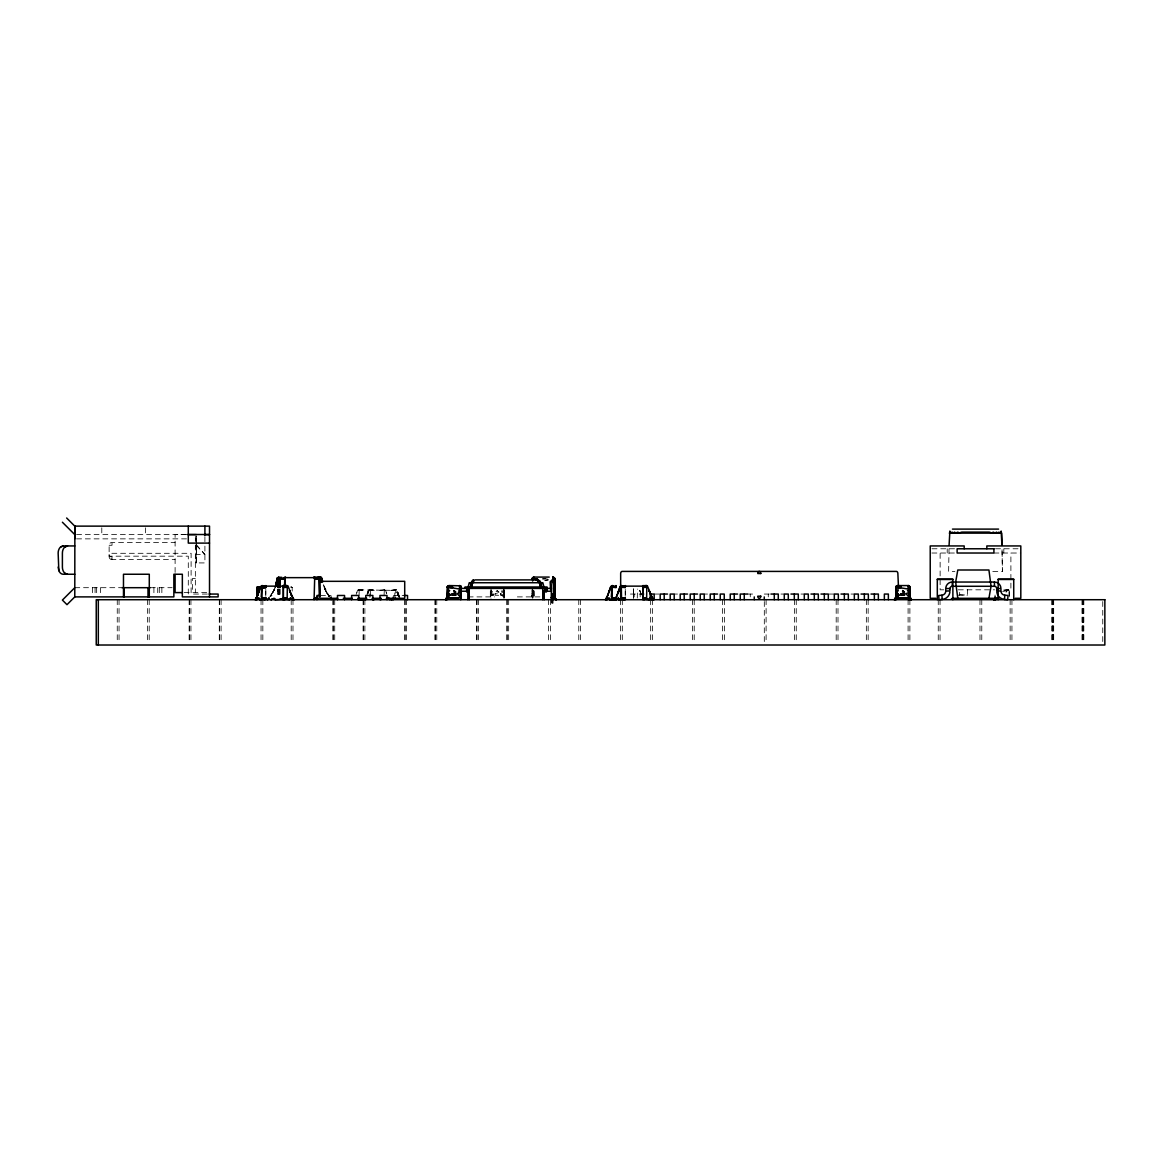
<?xml version="1.0" encoding="UTF-8"?>
<svg xmlns="http://www.w3.org/2000/svg" width="1163" height="1163" viewBox="0 0 1163 1163"><rect width="100%" height="100%" fill="white"/><g stroke="black" fill="none" stroke-linecap="round" stroke-linejoin="round"><path stroke-width="0.75" stroke-dasharray="5 3.75" d="M196.067 543.106L196.067 536.317M196.416 548.485L196.14 562.921L204.906 562.921L204.906 545.403M196.416 541.42L196.416 534.617M633.501 598.276L633.515 589.336L633.573 598.029M497.183 592.171L497.183 590.557L499.029 592.156L495.322 592.156L497.183 590.557M196.373 561.918L196.373 560.537L196.402 562.921L196.213 560.537L196.416 562.921L196.416 536.172M265.76 596.285L265.775 591.037M625.229 596.285L625.258 591.037M633.559 589.016L633.515 597.738L633.501 588.798M532.218 589.597L532.174 595.005L532.145 589.597M196.256 561.918L196.3 560.537L196.14 562.921L196.067 544.531M503.812 598.276L503.899 589.336M637.28 598.029L637.426 589.06M949.023 548.791L948.63 571.411L954.925 571.411M504.422 590.47L504.48 598.029L504.48 590.848M278.175 589.597L278.015 595.005L277.928 589.597M279.178 589.248L278.946 597.738M532.363 589.408L532.102 598.029L532.102 590.688M278.044 589.205L277.826 594.424L277.812 589.205M490.713 591.037L490.335 598.029L490.335 590.848M503.855 590.586L503.913 597.738L504.291 590.76M493.882 595.238L493.984 593.712L492.342 595.238L493.882 595.238L491.179 592.447L491.469 589.888M532.45 595.267L531.506 596.241L531.36 595.456L532.45 595.267L532.276 597.578A32.491 0.843 -86.8 0 0 532.814 590.164M492.342 595.238L492.487 593.712L490.902 594.947L490.612 597.375L492.269 595.994L490.902 594.947L492.792 590.542M362.783 590.382L358.829 589.845L357.419 590.659A42.784 42.348 22.6 0 1 356.678 593.014L357.419 590.659M374.282 590.382L369.616 589.845L369.892 597.404M275.18 587.431A32.491 32.433 25.3 0 1 271.023 595.267L270.761 596.241L272.011 595.456L271.023 595.267L269.176 597.578M368.206 590.659A42.784 42.348 22.6 0 1 367.45 593.014L368.627 589.932L370.328 589.845L370.619 597.404M368.918 590.659A42.784 42.348 22.6 0 1 368.177 593.014L369.34 589.932M380.054 590.382L384.866 589.815L380.127 590.382L384.866 589.815L385.723 590.659A42.784 42.348 -22.6 0 0 386.465 593.014L385.723 590.659M399.854 597.549A42.784 42.348 -22.6 0 1 397.223 590.659L396.379 589.815L390.841 590.382L395.813 589.815L395.522 598.189M356.154 594.409L356.925 592.258M366.941 594.409L367.712 592.258M367.668 594.409L368.438 592.258M273.174 591.822L272.505 593.014L274.497 589.132L270.034 596.546L270.935 595.383M273.828 590.542L274.468 589.147A32.259 31.953 -38.1 0 1 269.947 596.43A32.186 31.924 -39.3 0 0 274.439 589.103L274.032 590.164M384.313 589.815L384.023 596.634M503.637 592.447L501.573 592.141L501.98 590.542L503.637 592.447L500.395 593.726L500.483 595.252L502.416 595.238L502.285 593.712L503.928 594.947L504.204 597.375L502.489 595.994L503.928 594.947L503.346 589.888M1006.053 592.258L1007.783 589.815L1002.928 589.932L1010.894 589.815L1010.894 553.021M545.04 580.686L548.355 579.915M1007.783 589.932L1008.568 589.845L1005.632 590.382L1009.15 590.382L1009.193 598.189L1009.193 590.382L1008.336 589.815M544.851 580.468L548.238 579.785M1005.632 590.382L1008.568 589.845M1002.68 591.458L1007.783 590.659A42.784 2.355 82.4 0 0 1008.132 593.014M503.928 594.947L501.849 595.238L500.395 593.726M390.913 590.382L395.653 589.815L396.51 590.659A42.784 42.348 -22.6 0 0 399.142 597.549M290.808 587.097L292.175 587.548L292.218 594.148M542.569 578.738L545.97 578.607M185.964 534.515L175.104 534.515L175.104 572.632M76.584 534.617L188.29 534.617M76.584 538.862L186.487 538.862M111.27 559.505A2.878 2.878 0 0 1 109.133 556.728L109.133 545.273A2.878 2.878 0 0 1 112.011 542.409L175.104 542.409M109.133 545.273L112.011 545.273L112.011 542.409M932.014 548.776L955.506 548.776M995.528 548.776L1019.021 548.776M931.883 553.021L957.12 553.021M993.914 553.021L1020.809 553.021M196.416 544.778L204.906 554.431L196.416 554.431L196.416 543.964M112.011 559.607L112.011 556.728L109.133 556.728L112.011 559.607L175.104 559.607M992.795 571.411L1002.404 571.411L1002.012 548.791L1002.404 571.411M195.355 578.433L192.535 578.433L192.535 592.592M542.569 579.058L551.058 579.058M290.808 586.981L292.218 587.548L291.637 587.024M74.781 587.693L120.996 587.693M150.318 587.693L172.095 587.693M943.76 589.815L940.126 589.815L940.126 553.021M958.283 589.815L994.569 589.815M358.829 589.845L395.522 590.382M1003.873 590.382L1009.193 590.382M184.161 592.592L209.514 592.592M207.319 594.06L191.11 594.06L191.11 553.297L109.133 553.297L109.133 556.176L188.29 556.176L188.29 595.122M644.186 594.06L630.172 594.06L630.172 596.895M654.188 594.06L659.188 594.06M674.206 594.06L677.535 594.06M704.226 594.06L707.569 594.06M747.591 594.06L754.264 594.06M764.265 594.06L769.281 594.06M780.955 594.06L784.284 594.06M800.973 594.06L804.302 594.06M829.321 594.06L834.322 594.06M850.996 594.06L854.34 594.06M959.562 594.627L967.442 595.194L967.442 585.73M958.254 595.194L967.442 595.194M320.494 595.471L331.106 595.471M393.385 595.471L403.997 595.471M468.18 596.895L494.711 596.895M517.361 596.895L543.891 596.895M368.627 589.932L374.355 589.815M357.841 589.932L362.856 589.815M291.375 586.981L292.175 587.548M196.416 545.52L204.906 554.431M328.46 595.383L329.333 596.532L323.329 584.611A32.491 32.433 -25.3 0 0 330.205 597.578M328.489 595.412L329.347 596.546L327.646 594.22M326.745 592.781L323.329 584.611M325.364 590.164L323.387 584.815M324.942 589.103A32.23 31.983 36.4 0 0 329.376 596.488A32.186 31.924 39.3 0 1 324.957 589.103L325.567 590.557M399.316 596.372L397.223 590.659M398.589 596.372L396.51 590.659M641.511 594.947L639.592 589.888L640.958 593.712M398.487 594.409L398.851 595.311L397.717 592.258L398.487 594.409L397.964 593.014M397.761 594.409L398.124 595.311L396.99 592.258L397.761 594.409L397.252 593.014M386.203 592.258L386.741 593.755M532.102 595.79L532.669 597.738L532.669 590.949M391.858 590.382L396.379 589.815L394.809 590.382L394.809 598.189M503.913 587.548L504.48 598.029M532.581 590.164L532.843 596.852M533.832 590.949L534.079 597.738L534.079 590.949M533.192 590.949L533.381 597.738L533.381 590.949M532.48 590.731L532.669 597.738M279.222 589.248L279.411 596.038L279.454 589.248M532.785 589.801L532.887 596.779M490.917 589.336L491.004 598.276M532.727 589.539L532.77 598.291M625.272 589.336L625.287 596.488M265.804 589.336L265.804 596.488M1102.757 601.533L1102.757 643.197M1083.829 599.715L1083.829 643.197M1083.538 599.715L1083.538 643.197M1083.233 599.715L1083.233 643.197M1082.927 599.715L1082.927 643.197M1082.637 599.715L1082.637 643.197M1082.331 599.715L1082.331 643.197M1082.041 599.715L1082.041 643.197M1053.678 599.715L1053.678 643.197M1053.373 599.715L1053.373 643.197M1053.082 599.715L1053.082 643.197M1052.777 599.715L1052.777 643.197M1052.486 599.715L1052.486 643.197M1052.181 599.715L1052.181 643.197M1051.89 599.715L1051.89 643.197M1011.941 599.715L1011.941 643.197M1010.138 599.715L1010.138 643.197M1003.814 548.776L1003.814 553.021M981.776 599.715L981.776 643.197M979.987 599.715L979.987 643.197M959.664 592.36L959.664 595.194M947.205 548.776L947.205 553.021M940.038 599.715L940.038 643.197M938.25 599.715L938.25 643.197M909.888 599.715L909.888 643.197M908.099 599.715L908.099 643.197M868.15 599.715L868.15 643.197M866.348 599.715L866.348 643.197M838 599.715L838 643.197M836.197 599.715L836.197 643.197M796.248 599.715L796.248 643.197M794.46 599.715L794.46 643.197M768.278 594.06L768.278 596.895M766.097 599.715L766.097 643.197M764.309 601.533L764.309 643.197M750.266 594.06L750.266 596.895M724.36 599.715L724.36 643.197M722.572 599.715L722.572 643.197M694.209 599.715L694.209 643.197M692.407 599.715L692.407 643.197M652.458 599.715L652.458 643.197M650.669 599.715L650.669 643.197M640.173 594.06L640.173 596.895M634.169 594.06L634.169 596.895M622.307 599.715L622.307 643.197M620.519 599.715L620.519 643.197M580.57 599.715L580.57 643.197M578.781 599.715L578.781 643.197M550.419 599.715L550.419 643.197M548.616 599.715L548.616 643.197M508.667 599.715L508.667 643.197M507.184 599.715L507.184 643.197M506.879 599.715L506.879 643.197M503.913 590.949L503.913 597.738M490.902 590.949L490.902 597.738M478.516 599.715L478.516 643.197M477.019 599.715L477.019 643.197M476.728 599.715L476.728 643.197M436.779 599.715L436.779 643.197M435.282 599.715L435.282 643.197M434.991 599.715L434.991 643.197M406.628 599.715L406.628 643.197M405.131 599.715L405.131 643.197M404.826 599.715L404.826 643.197M364.877 599.715L364.877 643.197M363.394 599.715L363.394 643.197M363.089 599.715L363.089 643.197M359.12 590.382L359.12 597.404M334.726 599.715L334.726 643.197M333.243 599.715L333.243 643.197M332.938 599.715L332.938 643.197M292.989 599.715L292.989 643.197M291.201 599.715L291.201 643.197M280.167 589.248L280.167 596.038M278.742 589.248L278.742 596.038M278.466 588.987L278.466 595.79M262.838 599.715L262.838 643.197M261.05 599.715L261.05 643.197M221.086 599.715L221.086 643.197M219.603 599.715L219.603 643.197M219.298 599.715L219.298 643.197M204.906 536.637L204.906 543.819M195.355 536.332L195.355 592.592M190.936 599.715L190.936 643.197M189.453 599.715L189.453 643.197M189.147 599.715L189.147 643.197M161.861 587.693L161.861 593.828M159.287 587.693L159.287 593.828M157.717 587.693L157.717 593.828M153.909 587.693L153.909 593.828M149.198 599.715L149.198 643.197M147.41 599.715L147.41 643.197M145.564 527.828L145.564 534.617M119.048 599.715L119.048 643.197M117.259 599.715L117.259 643.197M101.792 527.828L101.792 534.617M100.454 587.693L100.454 593.828M96.645 587.693L96.645 593.828M95.075 587.693L95.075 593.828M92.517 587.693L92.517 593.828M995.063 595.063L995.034 598.189L995.034 595.063M495.264 593.741L495.191 595.267L499.116 595.282L499.072 593.741L495.264 593.741M326.934 593.057L326.222 591.822L326.919 593.043M640.362 592.171L639.795 590.557L640.362 592.156M532.858 597.738L532.785 590.949L532.858 597.738"/><path stroke-width="1.5" d="M289.165 588.914L287.901 585.803L283.307 585.6L283.263 599.149L289.616 599.715L290.387 598.087L292.814 599.715L292.8 598.116M646.802 587.271L642.863 587.548L642.921 598.029L646.032 598.698L642.848 598.276L646.628 598.029L646.802 587.271L642.805 586.37L642.746 599.149L647.151 598.727L649.099 599.715L649.87 598.087L652.298 599.715M256.02 599.207L256.849 599.149L256.892 587.548L263.681 587.097M321.613 582.256L321.628 578.781L314.664 579.058L314.083 599.715M256.849 595.805L256.892 587.548L258.259 587.097M469.198 598.029L469.241 591.226L460.752 591.226M553.937 578.273L554.242 577.575L552.759 577.648L554.46 577.822L554.707 598.349L554.751 578.781L553.05 577.081L554.751 578.781L554.693 598.422L553.995 578.345L554.693 598.422M74.781 538.862L74.868 526.228L66.64 517.986M460.722 592.912L460.781 587.548L459.647 585.571L461.348 587.271L460.679 598.276L461.057 586.312L459.37 586.137L459.981 585.6M554.242 599.221L554.46 577.822L554.707 598.349M909.175 598.523L909.408 587.548L908.274 585.571L909.175 586.763C912.315 590.092 906.588 600.733 911.385 599.715L910.876 598.087L911.356 599.715L908.783 598.916L909.975 587.271L908.274 585.571L897.516 585.571L896.048 586.414L895.961 598.698L896.397 587.548L897.807 586.137L896.397 587.548L895.83 598.029M287.334 587.271L287.159 598.029L283.379 598.276L286.563 598.698L283.438 598.029L283.379 587.548L287.334 587.271L283.438 586.937L287.188 585.803L283.292 585.571L287.043 585.571L283.379 587.01L283.365 585.861L287.29 586.414L283.365 586.763L285.633 586.85L283.379 587.548M321.57 582.387L321.628 578.781M468.893 591.633L468.951 588.405L468.878 591.793M949.081 545.316L949.88 531.04L949.691 533.134L950.433 532.102L950.869 533.134L952.163 532.102L952.802 533.134L954.707 532.102L955.419 533.134L957.949 532.102L958.661 533.134L961.786 532.102L989.248 532.102L992.373 533.134L993.086 532.102L995.601 533.134L996.328 532.102L998.217 533.134L998.857 532.102L1000.151 533.134L1000.602 532.102L1001.343 533.134L1001.139 531.04L1001.954 545.316L1001.736 533.134L949.284 533.134M278.262 585.992L278.611 577.299L281.839 577.357M470.652 585.571L473.603 581.02M256.064 599.715L260.672 586.414L262.14 585.571L265.818 586.763L261.893 586.414L262.14 585.571M533.512 579.043L533.802 577.081L549.212 577.081M606.199 599.715L610.793 586.414L612.261 585.571L615.954 586.763L612.029 586.414L612.261 585.571M615.547 599.715L620.141 586.414L621.609 585.571L625.301 586.763L621.362 586.414L621.609 585.571M538.469 581.02L539.995 582.27L540.01 585.571L540.49 584.16L538.251 581.02M278.117 587.475L278.466 578.781L284.717 579.058L284.717 585.847M466.61 591.793L466.756 588.405L467.003 591.793M533.555 577.924L533.512 578.781L540.054 581.82L538.062 581.82M898.432 588.914L897.516 585.571M264.553 598.189L262.024 598.029L261.166 596.895L261.849 587.271L265.804 587.548L265.876 585.6L265.804 587.548L256.849 587.548L256.849 599.149M615.925 587.548L615.997 585.6L615.925 587.548L611.985 587.271L611.302 596.895L612.16 598.029L614.675 598.189M625.272 587.548L625.345 585.6L625.272 587.548L621.333 587.271L620.649 596.895L621.507 598.029L624.022 598.189M283.394 599.221L285.24 599.294L283.394 599.221L283.438 598.349M651.658 599.715L649.652 598.131L649.099 599.715L642.863 599.221L642.906 598.349M448.642 586.239L447.232 586.937L447.333 598.698L447.77 587.548L448.889 585.571L460.504 585.803L460.679 587.01L459.647 585.571L461.071 597.375L454.006 598.276L447.479 597.375L448.337 589.888L449.659 590.542L448.046 592.447L450.75 595.238L449.209 595.238L449.354 593.712L447.755 594.947L449.136 595.994L446.592 599.715M472.076 584.16C475.274 577.27 471.858 579.959 470.652 584.16M545.069 591.793L545.316 588.405L545.462 591.793M284.673 585.149L284.833 577.11L284.673 585.469M313.85 599.149L316.191 599.149L314.679 599.221L314.751 598.349M642.863 587.548L645.102 586.85L642.834 586.763L646.773 586.414L642.848 585.861L646.526 585.571L642.587 586.137L646.657 585.803L642.906 586.937L642.79 585.6L647.369 585.803L648.649 588.914M1004.832 595.209L1008.03 595.485L1007.667 599.715L1004.454 599.439L1004.832 595.209A4.245 4.245 0 0 1 1001.052 591.88M283.365 598.523L283.292 599.715M642.834 598.523L642.761 599.715M74.868 526.228L74.781 596.895L66.989 604.673L62.395 600.079L74.781 587.693M895.83 599.715L896.964 589.888L898.287 590.542L896.673 592.447L899.377 595.238L897.836 595.238L897.981 593.712L896.382 594.947L897.763 595.994L895.219 599.715M256.311 599.715L257.546 594.002M546.683 591.633L547.075 586.981L464.996 586.981L464.996 588.405M380.127 599.149L381.29 599.425L380.054 599.715L379.938 595.471L387.017 595.471L387.017 599.715M319.869 596.038L319.229 579.058L314.664 579.058L314.083 577.081M995.034 599.715L995.397 597.549L996.778 598.887M546.508 591.793L547.075 588.405M988.928 598.305L991.05 586.283L988.928 570.001L957.789 570.001L955.666 582.038L957.789 598.305M264.452 599.585L265.804 598.276M616.477 599.715L618.28 598.087L619.036 599.715L621.711 598.916L624.168 599.715L625.287 598.276M471.509 585.571L471.567 583.492L473.821 581.02M278.742 577.081L277.274 577.924L276.009 584.815L276.692 581.718A32.491 32.433 25.3 0 1 275.18 587.431M363.074 599.149L357.957 599.715L362.667 599.614L359.12 599.149L359.12 598.189M373.454 599.614L372.64 599.425L373.861 599.149M374.181 599.614L372.393 599.236L374.588 599.149M255.904 598.567L255.424 599.715L255.758 598.916M313.995 577.648L320.886 577.924L321.017 582.387M262.14 587.548L262.838 586.326M277.274 577.924L276.067 584.611M533.802 577.081L532.102 578.781L533.541 577.749M534.079 577.648L532.596 577.575L532.669 579.058L532.858 578.345M612.261 587.548L612.974 586.326M621.609 587.548L622.321 586.326M909.219 598.451L909.684 586.312L907.998 586.137L908.608 585.6M260.439 587.271L257.663 595.267L258.346 593.712M610.575 587.271L607.784 595.267M619.908 587.271L617.131 595.267M554.184 597.738L554.751 595.79M445.778 599.715L446.345 598.771L446.112 599.483L447.77 599.294L445.778 599.715L446.301 598.131L445.778 599.715L446.766 599.047M894.449 599.715L894.929 598.131L894.405 599.715L896.397 599.294L894.74 599.483L894.972 598.771L894.405 599.715L896.397 599.294M532.669 579.058L532.131 578.447M265.891 599.715L265.862 598.916M616.027 599.715L615.925 597.738L613.686 598.451L615.954 598.523L612.756 598.698L615.925 597.738L612.16 598.029L611.985 587.271L614.631 586.922M625.374 599.715L625.331 598.916M472.541 582.27L472.076 585.571L472.076 582.27M258.956 592.171L259.509 590.557L258.855 592.447M609.078 592.171L609.645 590.557L608.976 592.447M618.425 592.171L618.992 590.557L618.323 592.447M255.933 599.003L255.424 599.715L257.067 598.436L255.773 599.178M606.257 598.291L605.705 599.715L607.202 598.436L605.371 599.715L607.944 594.947M615.605 598.291L615.053 599.715L616.55 598.436L614.587 599.585M994.423 599.715L995.397 597.549M265.789 599.221L265.804 597.738L263.55 598.451L265.818 598.523L262.62 598.698L265.804 597.738L262.024 598.029L261.849 587.271L264.495 586.922M625.272 599.221L625.272 597.738L623.034 598.451L625.301 598.523L622.103 598.698L625.272 597.738L621.507 598.029L621.333 587.271L623.979 586.922M257.808 594.947L255.249 599.715L256.122 598.291M617.277 594.947L614.718 599.715L615.925 599.221L614.82 599.715M447.203 587.271L447.697 586.065L449.18 586.137L447.77 587.548L447.203 598.029M895.83 587.271L896.324 586.065L897.807 586.137M364.426 599.715L364.877 598.887M365.138 599.715L365.604 598.887M449.18 586.137L448.613 587.271L458.687 588.914L459.937 587.271M267.781 599.715L268.973 598M909.306 598.276L909.975 587.271L908.274 585.571L908.565 587.271L907.314 588.914L897.24 587.271M267.388 599.715L269.075 598.015M286.854 598.451L285.633 599.149L286.956 598.916M646.337 598.451L645.102 599.149M460.214 589.888L458.833 590.542L460.504 592.447L457.263 593.726L458.702 595.238L460.781 594.947L459.356 595.994L461.071 597.375M256.994 599.715L258.797 598.087L259.567 599.715L264.277 599.483L262.329 598.451M607.13 599.715L608.932 598.087L609.688 599.715L614.413 599.483L609.688 599.715L609.136 598.131L606.49 599.715M256.849 587.548L257.692 586.981M994.438 599.09L993.624 599.715L998.581 599.149M908.957 599.585L909.975 598.029L909.219 586.85M317.761 599.047L314.679 599.221M256.369 599.715L259 598.131L259.567 599.715L263.434 599.047M615.838 599.715L618.483 598.131L619.036 599.715L623.935 599.585M461.115 586.414L461.159 594.526M74.781 574.246L63.238 574.246A7.196 5.088 -90 0 1 58.833 570.655L58.15 553.137A7.196 5.088 -90 0 1 60.694 546.901L63.238 545.941L74.781 545.941M64.939 546.901L67.483 545.941L64.939 546.901A7.196 5.088 -90 0 0 62.395 553.137L62.395 567.064A7.196 5.088 -90 0 0 64.939 573.286L66.16 573.999A7.196 5.088 -90 0 0 67.483 574.246L64.939 573.286M264.684 599.715L265.876 599.047M624.168 599.715L625.549 599.149M908.565 587.271L908.841 589.888L907.46 590.542L909.132 592.447L909.975 599.715M473.821 580.235L473.283 580.235M259.567 599.715L261.675 598.771L264.277 599.483M609.688 599.715L611.796 598.771L614.413 599.483M619.036 599.715L621.144 598.771L623.761 599.483M60.694 546.901L63.238 545.941M995.092 599.149L993.624 599.715L994.409 598.785L993.624 599.715L995.31 599.497L994.089 599.527L995.034 598.189M317.848 596.91L314.766 598.029L317.95 598.422L314.65 598.291L317.703 597.927M393.879 598.872L390.841 599.715L393.327 599.09M362.783 599.149L360.893 599.236L362.667 599.614M284.906 599.483L287.683 598.727L289.616 599.715L290.183 598.131L292.189 599.715M448.889 585.571L447.232 586.937M895.859 586.937L897.269 586.239M275.224 599.715L274.715 598.465L270.775 599.715L273.785 598.378L275.224 599.715L283.539 599.338M293.163 598.523L293.643 599.715L292.117 598.436L293.614 599.715L293.309 598.916M652.545 598.291L651.585 598.436L653.083 599.715L648.925 589.888L651.018 595.296M283.263 586.137L287.043 585.571M642.746 586.137L646.526 585.571M952.453 529.107L998.581 529.107M317.557 577.357L321.497 577.299L322.718 581.82M945.664 591.88A4.245 4.245 0 0 1 941.885 595.209L938.686 595.485L939.05 599.715L942.248 599.439A8.49 8.49 0 0 0 949.909 592.243M908.274 599.715L911.051 599.483L910.833 598.727L911.385 599.715L909.989 598.291M261.849 587.271L265.746 586.937L261.893 586.414M611.985 587.271L615.881 586.937L612.029 586.414M621.333 587.271L625.229 586.937L621.362 586.414M452.581 587.315L449.18 587.548L452.581 587.548M901.209 587.315L897.807 587.548L901.209 587.548M537.48 578.927L534.079 579.058L537.48 579.058M262.445 586.981L257.445 587.024L258.259 587.838A30.907 1.163 -84 0 1 257.197 596.939M74.781 526.127L209.514 526.127L209.514 596.895M187.781 534.515L209.514 534.515M188.29 534.617L196.416 534.617M204.208 534.617L209.514 534.617M209.514 543.106L188.29 543.106L188.29 526.127M285.517 577.081L284.717 579.058L280.167 579.058M313.879 577.081L320.784 577.299L314.635 578.273L314.664 579.058L319.229 578.345L319.229 596.038M283.714 577.648L315.667 577.648M277.797 587.475L277.753 578.781L278.466 587.286M937.305 579.479L952.875 579.479M998.159 579.479L1013.729 579.479M474.897 579.901L537.175 579.901M319.796 581.326L404.709 581.326L404.709 598.305L386.639 598.305M945.853 587.417A6.513 6.513 0 0 1 952.264 582.038L994.438 582.038A6.513 6.513 0 0 1 1000.863 587.417M539.995 582.27L540.577 585.571L541.42 585.571M263.55 586.137L285.633 586.137M623.034 586.137L645.102 586.137M950.011 588.536L950.011 590.978L945.766 590.978L945.766 588.536L950.011 588.536A2.268 2.268 0 0 1 952.264 586.283L994.438 586.283A2.268 2.268 0 0 1 996.706 588.536L1000.95 588.536L1000.95 590.978L996.706 590.978L996.706 588.536M449.18 586.85L452.581 586.85M472.076 586.704L468.18 586.704L469.241 582.736L542.83 582.736L543.891 586.704L540.01 586.704M897.807 586.85L901.209 586.85M121.839 587.693L150.318 587.693M258.259 587.838L263.681 587.838M551.32 591.226L542.83 591.226L542.874 598.029M182.344 592.592L175.104 592.592L175.104 574.435M209.122 594.06L218.121 594.06L218.121 596.895L182.344 596.895L182.344 574.246L173.854 574.246L173.854 596.895L74.781 596.895M667.533 594.06L660.191 594.06L660.191 599.715M687.551 594.06L680.21 594.06L680.21 599.715M697.553 594.06L690.211 594.06L690.211 599.715M717.571 594.06L710.23 594.06L710.23 599.715M737.589 594.06L730.248 594.06L730.248 599.715M747.591 594.06L740.25 594.06L740.25 599.715M770.938 594.06L778.28 594.06L778.28 599.715M790.956 594.06L798.298 594.06L798.298 599.715M810.974 594.06L818.316 594.06L818.316 599.715M820.976 594.06L828.318 594.06L828.318 599.715M840.994 594.06L848.336 594.06L848.336 599.715M861.013 594.06L868.354 594.06L868.354 599.715M871.014 594.06L878.356 594.06L878.356 599.715M320.494 595.471L316.961 595.471L316.961 599.715M403.997 595.471L407.53 595.471L407.53 599.715M898.418 596.183L897.865 596.183A2.122 1.497 -90 0 1 897.124 598.029M449.18 597.738L459.37 597.738M897.807 597.738L907.998 597.738M262.024 598.029L264.51 598.029M612.16 598.029L614.631 598.029M621.507 598.029L623.979 598.029M337.852 598.305L319.796 598.305L319.927 579.058M343.274 598.305L352.316 598.305M357.724 598.305L366.767 598.305M372.189 598.305L381.217 598.305M935.881 598.305L930.226 598.305L930.226 545.941L964.185 545.941L964.185 548.776M952.104 598.305L998.93 598.305M1015.139 598.305L1020.809 598.305L1020.809 545.941L986.835 545.941L986.835 548.776M359.12 599.149L366.229 599.149M372.393 599.149L381.29 599.149M385.912 599.149L393.021 599.149M951.174 599.149L967.442 599.149M550.928 597.622L551.873 597.622M314.65 598.291L317.703 598.393M292.218 599.149L293.643 599.715L292.218 598.712M458.44 592.141L460.504 592.447M66.16 573.999L67.483 574.246M908.536 599.047L909.481 599.221L908.783 598.916M644.724 599.294L642.863 599.221M541.42 584.16L540.17 581.151L537.728 579.988L540.01 584.16M623.034 599.149L621.798 598.451M613.686 599.149L612.45 598.451M538.803 580.235L538.251 580.235M265.804 587.548L263.55 587.548M460.679 587.01L460.592 586.85M554.751 578.781L553.37 577.11M896.106 597.375L902.633 598.276L909.699 597.375L907.983 595.994L909.408 594.947L907.329 595.238L905.89 593.726L909.132 592.447L908.841 589.888M551.436 589.132L551.015 581.82L553.501 581.718A32.491 0.843 86.8 0 0 554.577 597.578L556.045 599.715M292.218 598.305L293.294 599.236M645.814 586.326L646.526 587.548M286.331 586.326L287.043 587.548M62.395 522.231L74.781 534.617M555.783 599.338L555.783 598.901M539.53 582.27L540.577 585.571M911.385 599.715L909.408 599.294L911.051 599.483M291.52 595.267L289.456 589.888L291.506 595.238L290.837 593.712M553.05 577.081L553.326 578.781L550.157 581.82L550.55 589.132M650.306 593.712L653.417 599.715M293.788 599.715L291.375 594.947L293.934 599.715M292.582 597.375L293.061 598.247M389.038 598.887L388.355 597.549L389.503 599.715M652.05 597.375L653.257 599.715M555.609 598.611L556.161 599.715M554.577 597.578L555.914 599.715M58.15 567.064L58.833 570.655M284.63 578.447L280.167 578.345L280.167 587.548M941.885 595.209L942.248 599.439M284.761 578.273L284.731 586.312M554.155 583.652L554.751 598.029M553.85 592.65L553.472 579.058L553.472 592.65M277.753 578.781L277.87 585.992M532.596 577.575L532.654 581.064M1013.729 599.715L1013.729 579.116L998.159 579.116L998.159 599.715M994.438 582.038L994.438 586.283M952.875 599.715L952.875 579.116L937.305 579.116L937.305 599.715M952.264 582.038L952.264 586.283M898.418 585.73L897.865 573.533A2.122 1.497 -90 0 0 896.368 571.411L622.161 571.411A2.122 1.497 -90 0 0 620.664 573.533L620.664 596.183A2.122 1.497 -90 0 0 622.161 598.305M888.358 599.715L888.358 594.06L884.36 594.06L884.36 599.715M874.358 594.06L874.358 599.715M864.342 594.06L864.342 599.715M858.338 599.715L858.338 594.06L854.34 594.06L854.34 599.715M844.338 594.06L844.338 599.715M838.334 599.715L838.334 594.06L834.322 594.06L834.322 599.715M824.32 594.06L824.32 599.715M814.304 594.06L814.304 599.715M808.3 599.715L808.3 594.06L804.302 594.06L804.302 599.715M794.3 594.06L794.3 599.715M788.296 599.715L788.296 594.06L784.284 594.06L784.284 599.715M774.282 594.06L774.282 599.715M764.265 596.895L764.265 599.715M754.264 596.895L754.264 599.715M744.262 594.06L744.262 599.715M734.246 594.06L734.246 599.715M724.244 599.715L724.244 594.06L720.246 594.06L720.246 599.715M714.242 594.06L714.242 599.715M704.226 599.715L704.226 594.06L700.228 594.06L700.228 599.715M694.224 594.06L694.224 599.715M684.207 594.06L684.207 599.715M674.206 599.715L674.206 594.06L670.208 594.06L670.208 599.715M664.204 594.06L664.204 599.715M654.188 599.715L654.188 594.06L650.19 594.06L650.19 599.715M552.759 579.058L552.759 582.459M551.32 599.715L551.32 588.405L460.752 588.405L460.752 599.715M544.255 591.226L544.255 599.715M542.83 588.405L542.83 599.715M541.42 582.736L541.42 588.405M540.01 582.736L540.01 588.405M472.076 582.736L472.076 588.405M470.652 582.736L470.652 588.405M469.241 588.405L469.241 599.715M467.831 591.226L467.831 599.715M393.385 596.895L393.385 599.715M372.858 599.715L372.858 595.471L365.778 595.471L365.778 599.715M358.713 599.715L358.713 595.471L351.633 595.471L351.633 599.715M344.553 599.715L344.553 595.471L337.474 595.471L337.474 599.715M331.106 596.895L331.106 599.715M320.93 578.781L320.93 582.183M279.454 579.058L279.454 587.548M204.906 526.127L204.906 534.98M149.286 596.895L149.286 574.246L123.482 574.246L123.482 596.895M147.992 587.693L147.992 596.895M124.194 587.693L124.194 596.895M98.317 599.715L98.317 645.014M1004.454 599.439A8.49 8.49 0 0 1 996.807 592.243M551.684 596.692A32.186 2.631 84.3 0 1 551.756 602.812M552.44 593.653A32.23 2.413 84.2 0 1 552.701 603.059M454.05 590.557L454.035 592.171L455.881 592.156L454.05 590.557M902.677 590.557L902.662 592.171L904.509 592.156L902.677 590.557M452.116 593.741L452.058 595.267L455.983 595.282L455.94 593.741L452.116 593.741M900.744 593.741L900.685 595.267L904.61 595.282L904.567 593.741L900.744 593.741M256.209 598.087L255.773 599.09L256.209 598.087M447.159 598.291L446.316 599.715L446.127 598.436L447.159 598.291M895.786 598.291L894.943 599.715L894.754 598.436L895.786 598.291M281.373 598.64L280.007 598.989L284.121 599.715L281.373 598.64M284.731 599.585L283.263 599.149L284.731 599.585M644.2 599.585L642.746 599.149L644.215 599.585M285.633 597.738L283.379 598.276L285.633 597.738M645.102 597.738L642.848 598.276L645.102 597.738M391.757 599.497L392.556 599.338L391.757 599.497M993.914 548.776L957.12 548.776L957.12 553.021L993.914 553.021L993.914 548.776M760.776 573.533L757.767 573.533A2.122 1.497 -90 0 1 759.265 571.411A2.122 1.497 -90 0 1 760.776 573.533M760.776 596.183L757.767 596.183A2.122 1.497 -90 0 0 759.265 598.305A2.122 1.497 -90 0 0 760.776 596.183M1104.85 599.715L96.238 599.715L96.238 645.014L1104.85 645.014L1104.85 599.715M649.71 592.171L649.143 590.557L649.695 592.156M290.227 592.171L289.674 590.557L290.227 592.156M554.126 592.65L553.995 579.058L553.995 592.65"/></g></svg>
